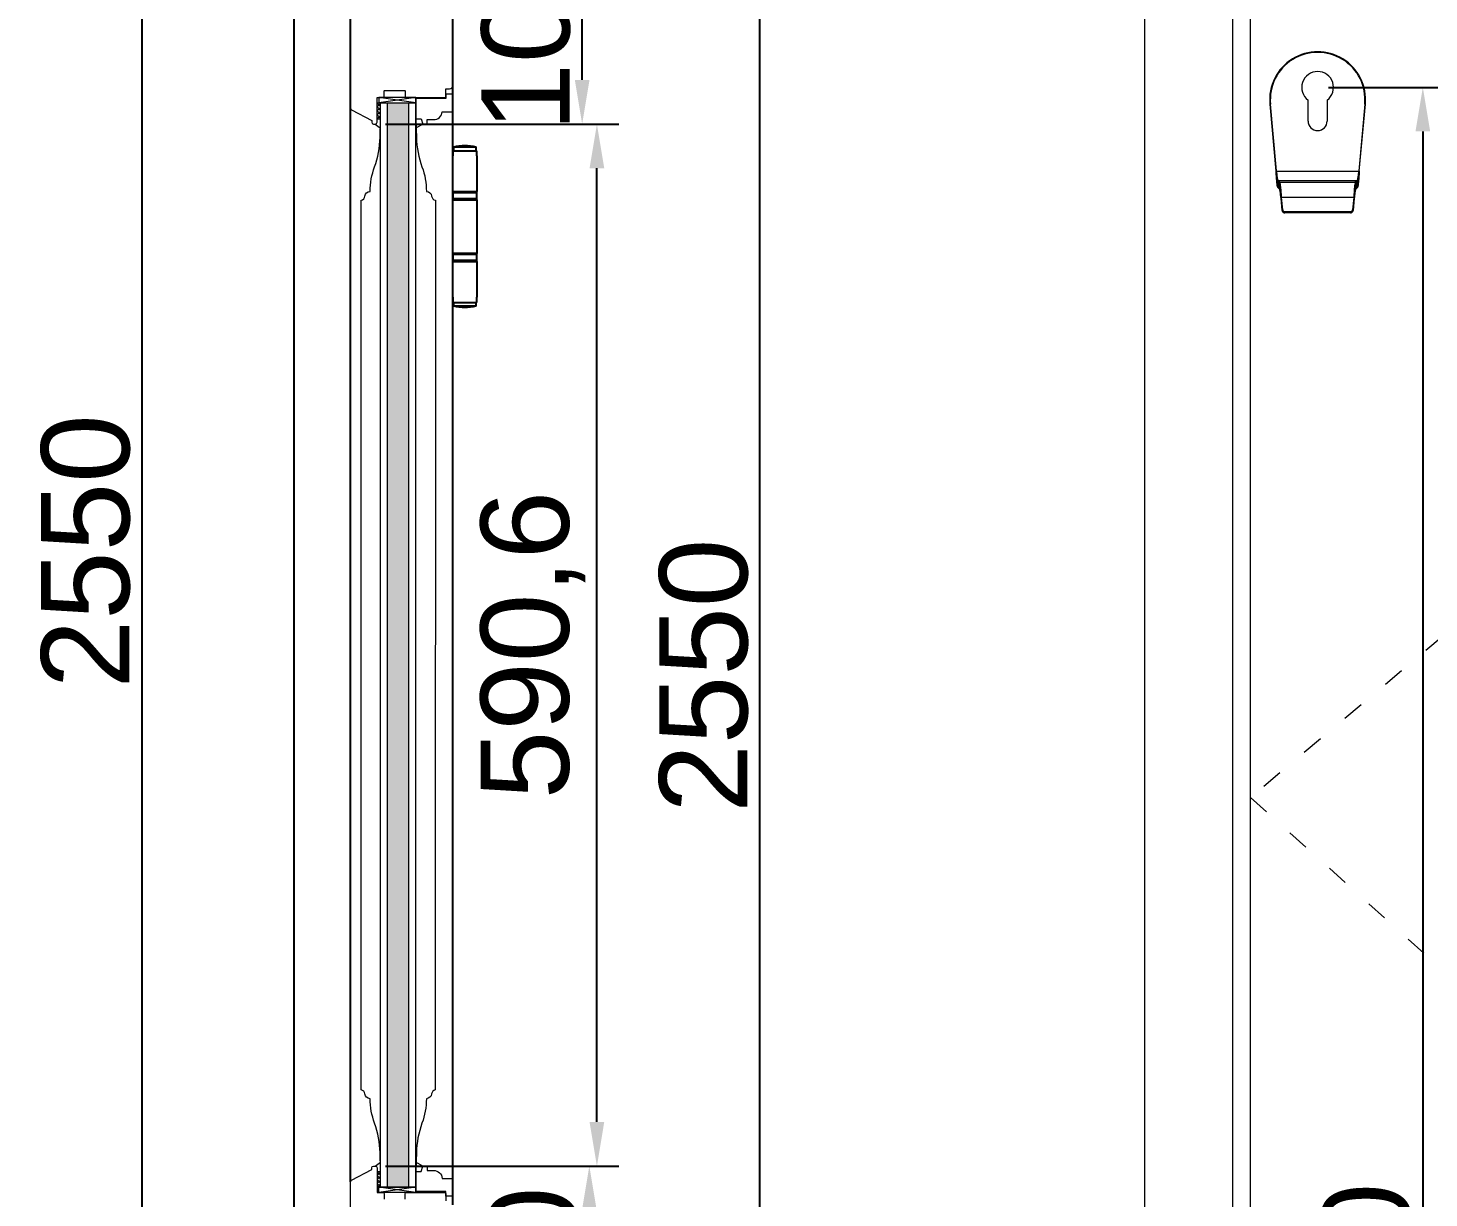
# Model space of a CAD drawing. Header units: millimetres. Extents: x 0 to 182016, y 11 to 3710.
# Drawn here: x 7763 to 8557, y 1646 to 2309 of the extents above; entities that cross this region are included whole.
import ezdxf

# ---------------------------------------------------------------- set-up
doc = ezdxf.new("R2010")
doc.units = ezdxf.units.MM
doc.linetypes.add('ACAD_ISO03W100', pattern=[30, 12, -18])
doc.layers.add('Stiklo paketas', color=7, linetype='Continuous')
doc.styles.get("Standard").update_dxf_attribs({"font": 'arial.ttf'})
doc.dimstyles.new('Padidinti matmenys', dxfattribs={"dimscale": 10, "dimtxt": 5, "dimasz": 2.5, "dimexe": 1.25, "dimexo": 0.625, "dimtad": 1, "dimdec": 1, "dimtxsty": 'Standard', "dimcen": 2.5, "dimadec": 0, "dimazin": 0, "dimtfac": 1, "dimtdec": 1, "dimtmove": 0, "dimatfit": 3, "dimfxl": 1, "dimarcsym": 0})

# ---------------------------------------------------------------- blocks, each defined once
blk = doc.blocks.new('sdfssf')
at = {"lineweight": 5}
for p, q in [((-41502.09, 82405.75), (-41502.44, 82405.72)), ((-41502.44, 82405.72), (-41498.97, 82367.79)), ((-41498.62, 82367.83), (-41502.09, 82405.75)), ((-41480.76, 82396.1), (-41480.76, 82408)), ((-41469.96, 82408), (-41469.96, 82396.1)), ((-41448.62, 82405.75), (-41452.09, 82367.83)), ((-41451.75, 82367.79), (-41448.27, 82405.72)), ((-41448.62, 82405.75), (-41448.27, 82405.72)), ((-41498.96, 82367.75), (-41498.61, 82367.79)), ((-41498.61, 82367.79), (-41452.1, 82367.79)), ((-41497.98, 82361.96), (-41497.06, 82361.09)), ((-41497.98, 82361.96), (-41497.98, 82361.96)), ((-41497.98, 82361.96), (-41497.98, 82360.56)), ((-41497.98, 82360.56), (-41497.98, 82358.67)), ((-41496.71, 82361.44), (-41497.63, 82362.31)), ((-41453.08, 82362.31), (-41497.63, 82362.31)), ((-41497.06, 82359.2), (-41497.06, 82361.09)), ((-41496.71, 82361.44), (-41454, 82361.44)), ((-41453.08, 82362.31), (-41454, 82361.44)), ((-41453.65, 82361.09), (-41452.74, 82361.96)), ((-41453.65, 82361.09), (-41453.65, 82359.2)), ((-41452.73, 82361.96), (-41452.73, 82361.96)), ((-41452.73, 82360.56), (-41452.73, 82361.96)), ((-41452.73, 82358.67), (-41452.73, 82360.56)), ((-41452.1, 82367.79), (-41451.75, 82367.75)), ((-41497.98, 82358.67), (-41497.98, 82358.67)), ((-41497.06, 82357.8), (-41497.98, 82358.67)), ((-41496.95, 82357.55), (-41497.87, 82358.42)), ((-41497.06, 82357.8), (-41497.06, 82359.2)), ((-41496.13, 82352.77), (-41496.13, 82352.6)), ((-41496.13, 82352.74), (-41495.48, 82345.73)), ((-41496.13, 82352.6), (-41496.13, 82352.48)), ((-41495.13, 82345.79), (-41495.78, 82352.8)), ((-41454.93, 82352.8), (-41495.78, 82352.8)), ((-41454.93, 82352.8), (-41455.58, 82345.79)), ((-41455.23, 82345.73), (-41454.59, 82352.74)), ((-41454.58, 82352.6), (-41454.58, 82352.77)), ((-41454.58, 82352.48), (-41454.58, 82352.6)), ((-41452.84, 82358.42), (-41453.76, 82357.55)), ((-41453.65, 82359.2), (-41453.65, 82357.8)), ((-41452.74, 82358.67), (-41453.65, 82357.8)), ((-41452.73, 82358.67), (-41452.73, 82358.67)), ((-41495.48, 82345.44), (-41496.13, 82352.45)), ((-41495.48, 82345.44), (-41496.13, 82352.45)), ((-41495.48, 82345.73), (-41495.48, 82345.44)), ((-41493.99, 82344.75), (-41493.99, 82344.37)), ((-41456.72, 82344.75), (-41493.99, 82344.75)), ((-41456.72, 82344.75), (-41456.72, 82344.37)), ((-41454.59, 82352.45), (-41455.23, 82345.44)), ((-41454.59, 82352.45), (-41455.23, 82345.44)), ((-41455.23, 82345.44), (-41455.23, 82345.73)), ((-41493.99, 82344.37), (-41456.72, 82344.37)), ((-41493.99, 82344.08), (-41493.99, 82344.37)), ((-41493.99, 82344.08), (-41493.99, 82344.08)), ((-41456.72, 82344.08), (-41493.99, 82344.08)), ((-41456.72, 82344.08), (-41493.99, 82344.08)), ((-41456.72, 82344.37), (-41456.72, 82344.08)), ((-41456.72, 82344.08), (-41456.72, 82344.08))]:
    blk.add_line(p, q, dxfattribs=at)
for centre, radius, start, end in [((-41475.36, 82408.2), 27.2, 354.76323, 185.23677), ((-41475.36, 82408.2), 26.85, 354.76323, 185.23677), ((-41475.36, 82415.2), 9, 306.8699, 233.1301), ((-41475.36, 82396.1), 5.4, 180, 0)]:
    blk.add_arc(centre, radius, start, end, dxfattribs=at)
for centre, major_axis, ratio, start_param, end_param in [((-41497.63, 82361.96), (-0.241, -0.254), 0.992037, 3.905832, 5.476628), ((-41497.98, 82367.79), (0.05, -5.85), 0.0913, 6.189723, 6.195183), ((-41497.63, 82367.79), (-0.05, 5.5), 0.097109, 3.047381, 3.053493), ((-41496.71, 82361.09), (-0.269, -0.224), 0.993571, 4.020206, 5.591204), ((-41454, 82361.09), (-0.269, 0.224), 0.993571, 3.833574, 5.404572), ((-41453.08, 82361.96), (-0.241, 0.254), 0.992037, 3.94815, 5.518946), ((-41453.08, 82367.79), (-0.05, -5.5), 0.097109, 0.088099, 0.094211), ((-41452.74, 82367.79), (0.05, 5.85), 0.0913, 3.229595, 3.235055), ((-41497.98, 82367.79), (-0.07, 9.15), 0.0913, 3.050099, 3.053591), ((-41497.63, 82358.67), (-0.241, -0.254), 0.992037, 5.476628, 6.283185), ((-41493.85, 82359.07), (-4.14, -0.43), 0.254526, 0.206203, 0.214034), ((-41496.71, 82357.8), (-0.213, -0.278), 0.989812, 5.371924, 6.207612), ((-41495.78, 82352.77), (-0.349, -0.032), 0.086792, 4.704404, 6.2752), ((-41496.13, 82351.94), (-0.84, 9.15), 0.007922, 4.798932, 4.802423), ((-41495.78, 82351.97), (-0.84, 9.5), 0.007635, 4.798984, 4.802117), ((-41454.93, 82351.97), (0.84, 9.5), 0.007635, 1.481068, 1.484201), ((-41454.93, 82352.77), (0.349, -0.032), 0.086792, 0.007985, 1.578781), ((-41454.59, 82351.94), (0.84, 9.15), 0.007922, 1.480762, 1.484253), ((-41454.01, 82357.8), (0.213, -0.278), 0.989812, 0.075135, 0.911262), ((-41453.08, 82358.67), (0.241, -0.254), 0.992037, 0, 0.806557), ((-41456.85, 82359.07), (4.12, -0.43), 0.254724, 6.069391, 6.077249), ((-41452.74, 82367.79), (-0.07, -9.15), 0.0913, 0.088002, 0.091493), ((-41496.13, 82351.94), (-0.53, 5.85), 0.007922, 4.798932, 4.804393), ((-41496.13, 82351.94), (-0.54, 5.87), 0.007951, 4.799334, 4.804775), ((-41495.78, 82352.48), (-0.349, -0.032), 0.086792, 6.2752, 6.283185), ((-41495.13, 82345.76), (-0.349, -0.032), 0.086792, 4.704404, 6.2752), ((-41493.99, 82345.86), (-1.5, 0), 0.996195, 0.091399, 1.570796), ((-41493.99, 82345.58), (-1.5, 0), 0.996195, 0.091399, 1.570796), ((-41493.99, 82345.89), (-1.15, 0), 0.996195, 0.091399, 1.570796), ((-41456.72, 82345.89), (1.15, 0), 0.996195, 4.712389, 6.191786), ((-41456.72, 82345.86), (1.5, 0), 0.996195, 4.712389, 6.191786), ((-41456.72, 82345.58), (1.5, 0), 0.996195, 4.712389, 6.191786), ((-41455.58, 82345.76), (0.349, -0.032), 0.086792, 0.007985, 1.578781), ((-41454.59, 82351.94), (0.53, 5.85), 0.007922, 1.478793, 1.484253), ((-41454.59, 82351.94), (-0.54, -5.87), 0.007951, 4.620003, 4.625444), ((-41454.93, 82352.48), (0.349, -0.032), 0.086792, 0, 0.007985)]:
    blk.add_ellipse(centre, major_axis=major_axis, ratio=ratio, start_param=start_param, end_param=end_param, dxfattribs=at)
for points, knots in [([(-41498.62, 82367.83), (-41498.62, 82367.83), (-41498.62, 82367.83), (-41498.67, 82367.82), (-41498.71, 82367.82), (-41498.8, 82367.81), (-41498.83, 82367.8), (-41498.9, 82367.8), (-41498.92, 82367.79), (-41498.96, 82367.79), (-41498.97, 82367.79), (-41498.97, 82367.79)], [-0.00025519, -0.00025519, -0.00025519, -0.00025519, 0, 0, 0.01388084, 0.01388084, 0.0275538, 0.0275538, 0.04122604, 0.04122604, 0.05489802, 0.05489802, 0.05489802, 0.05489802]), ([(-41498.97, 82367.79), (-41498.96, 82367.78), (-41498.96, 82367.78), (-41498.96, 82367.76), (-41498.96, 82367.76), (-41498.96, 82367.75)], [0, 0, 0, 0, 0.001990473, 0.001990473, 0.003980946, 0.003980946, 0.003980946, 0.003980946]), ([(-41498.96, 82367.76), (-41498.96, 82367.77), (-41498.96, 82367.77), (-41498.96, 82367.78), (-41498.96, 82367.79), (-41498.97, 82367.79)], [0, 0, 0, 0, 0.001272598, 0.001272598, 0.002545196, 0.002545196, 0.002545196, 0.002545196]), ([(-41497.98, 82358.67), (-41498.08, 82358.79), (-41498.17, 82359.21), (-41498.34, 82360.35), (-41498.41, 82360.94), (-41498.47, 82361.61), (-41498.54, 82362.29), (-41498.61, 82363.06), (-41498.77, 82365.1), (-41498.87, 82366.43), (-41498.96, 82367.76)], [0, 0, 0, 0, 0.405414, 0.405414, 0.681313, 0.681313, 0.681313, 0.957212, 0.957212, 1.358469, 1.358469, 1.358469, 1.358469]), ([(-41497.9, 82358.46), (-41497.98, 82358.56), (-41498.01, 82358.64), (-41498.09, 82358.87), (-41498.12, 82359.01), (-41498.19, 82359.36), (-41498.23, 82359.56), (-41498.29, 82360.01), (-41498.33, 82360.27), (-41498.39, 82360.83), (-41498.43, 82361.13), (-41498.49, 82361.79), (-41498.52, 82362.15), (-41498.59, 82362.89), (-41498.62, 82363.28), (-41498.69, 82364.09), (-41498.72, 82364.51), (-41498.79, 82365.37), (-41498.82, 82365.81), (-41498.89, 82366.75), (-41498.93, 82367.26), (-41498.96, 82367.76)], [0.000078, 0.000078, 0.000078, 0.000078, 0.119534, 0.119534, 0.255373, 0.255373, 0.391212, 0.391212, 0.527051, 0.527051, 0.66289, 0.66289, 0.798729, 0.798729, 0.934568, 0.934568, 1.070407, 1.070407, 1.206247, 1.206247, 1.358469, 1.358469, 1.358469, 1.358469]), ([(-41498.96, 82367.75), (-41498.86, 82366.9), (-41498.77, 82366.06), (-41498.6, 82364.76), (-41498.54, 82364.26), (-41498.47, 82363.83), (-41498.4, 82363.4), (-41498.34, 82363.02), (-41498.17, 82362.3), (-41498.08, 82362.04), (-41497.98, 82361.96)], [0.0039811, 0.0039811, 0.0039811, 0.0039811, 0.2599768, 0.2599768, 0.4377474, 0.4377474, 0.4377474, 0.615518, 0.615518, 0.873461, 0.873461, 0.873461, 0.873461]), ([(-41498.61, 82367.79), (-41498.61, 82367.8), (-41498.61, 82367.8), (-41498.62, 82367.82), (-41498.62, 82367.82), (-41498.62, 82367.83)], [-0.003980946, -0.003980946, -0.003980946, -0.003980946, -0.001990473, -0.001990473, -0.000382536, -0.000382536, -0.000382536, -0.000382536]), ([(-41497.63, 82362.31), (-41497.63, 82362.31), (-41497.63, 82362.31), (-41497.63, 82362.31), (-41497.73, 82362.39), (-41497.82, 82362.64), (-41497.99, 82363.33), (-41498.06, 82363.68), (-41498.12, 82364.09), (-41498.19, 82364.5), (-41498.26, 82364.97), (-41498.42, 82366.2), (-41498.52, 82366.99), (-41498.61, 82367.79)], [-0.8738434, -0.8738434, -0.8738434, -0.8738434, -0.873461, -0.873461, -0.873461, -0.615518, -0.615518, -0.4377474, -0.4377474, -0.4377474, -0.2599768, -0.2599768, -0.0039811, -0.0039811, -0.0039811, -0.0039811]), ([(-41497.63, 82362.31), (-41497.63, 82362.31), (-41497.63, 82362.31), (-41497.68, 82362.31), (-41497.72, 82362.3), (-41497.81, 82362.27), (-41497.85, 82362.24), (-41497.91, 82362.18), (-41497.93, 82362.14), (-41497.97, 82362.05), (-41497.98, 82362.01), (-41497.98, 82361.96)], [-0.00025509, -0.00025509, -0.00025509, -0.00025509, 0, 0, 0.01385606, 0.01385606, 0.02752925, 0.02752925, 0.04120161, 0.04120161, 0.05487362, 0.05487362, 0.05487362, 0.05487362]), ([(-41497.06, 82361.09), (-41497.06, 82361.13), (-41497.05, 82361.18), (-41497.01, 82361.26), (-41496.99, 82361.3), (-41496.92, 82361.36), (-41496.89, 82361.39), (-41496.8, 82361.43), (-41496.76, 82361.44), (-41496.71, 82361.44), (-41496.71, 82361.44), (-41496.71, 82361.44)], [0, 0, 0, 0, 0.01367204, 0.01367204, 0.02734435, 0.02734435, 0.04101723, 0.04101723, 0.05489746, 0.05489746, 0.05515265, 0.05515265, 0.05515265, 0.05515265]), ([(-41497.06, 82361.09), (-41497.06, 82361.09), (-41497.06, 82361.09), (-41497.06, 82361.09), (-41497.06, 82361.08), (-41497.06, 82361.08)], [0, 0, 0, 0, 0.001272608, 0.001272608, 0.002545215, 0.002545215, 0.002545215, 0.002545215]), ([(-41497.06, 82361.08), (-41496.97, 82360.98), (-41496.88, 82360.63), (-41496.73, 82359.65), (-41496.66, 82359.1), (-41496.59, 82358.45), (-41496.53, 82357.8), (-41496.46, 82357.06), (-41496.31, 82355.17), (-41496.22, 82353.98), (-41496.13, 82352.77)], [0.002545, 0.002545, 0.002545, 0.002545, 0.363433, 0.363433, 0.639332, 0.639332, 0.639332, 0.915231, 0.915231, 1.280955, 1.280955, 1.280955, 1.280955]), ([(-41495.78, 82352.83), (-41495.87, 82354.09), (-41495.96, 82355.32), (-41496.11, 82357.27), (-41496.18, 82358.05), (-41496.24, 82358.72), (-41496.31, 82359.39), (-41496.38, 82359.95), (-41496.53, 82360.97), (-41496.62, 82361.33), (-41496.71, 82361.44)], [-1.280626, -1.280626, -1.280626, -1.280626, -0.915231, -0.915231, -0.639332, -0.639332, -0.639332, -0.363433, -0.363433, -0.002545, -0.002545, -0.002545, -0.002545]), ([(-41496.71, 82361.44), (-41496.71, 82361.44), (-41496.71, 82361.44), (-41496.71, 82361.44), (-41496.71, 82361.44), (-41496.71, 82361.44), (-41496.71, 82361.44), (-41496.71, 82361.44), (-41496.71, 82361.44)], [-0.002545215, -0.002545215, -0.002545215, -0.002545215, -0.001272608, -0.001272608, 0, 0, 0, 0.000329148, 0.000329148, 0.000329148, 0.000329148]), ([(-41454, 82361.44), (-41454.09, 82361.33), (-41454.18, 82360.97), (-41454.33, 82359.95), (-41454.4, 82359.38), (-41454.47, 82358.71), (-41454.53, 82358.04), (-41454.6, 82357.27), (-41454.75, 82355.32), (-41454.84, 82354.08), (-41454.93, 82352.83)], [-1.278409, -1.278409, -1.278409, -1.278409, -0.917145, -0.917145, -0.641246, -0.641246, -0.641246, -0.365347, -0.365347, -0.000329, -0.000329, -0.000329, -0.000329]), ([(-41454.58, 82352.77), (-41454.49, 82353.98), (-41454.41, 82355.17), (-41454.25, 82357.05), (-41454.18, 82357.8), (-41454.12, 82358.45), (-41454.05, 82359.1), (-41453.98, 82359.64), (-41453.83, 82360.63), (-41453.74, 82360.98), (-41453.66, 82361.08)], [0, 0, 0, 0, 0.365347, 0.365347, 0.641246, 0.641246, 0.641246, 0.917145, 0.917145, 1.278409, 1.278409, 1.278409, 1.278409]), ([(-41454, 82361.44), (-41454, 82361.44), (-41454, 82361.44), (-41453.95, 82361.44), (-41453.91, 82361.43), (-41453.82, 82361.39), (-41453.79, 82361.36), (-41453.72, 82361.3), (-41453.7, 82361.26), (-41453.66, 82361.18), (-41453.65, 82361.13), (-41453.65, 82361.09)], [-0.00025519, -0.00025519, -0.00025519, -0.00025519, 0, 0, 0.01388026, 0.01388026, 0.02755317, 0.02755317, 0.0412255, 0.0412255, 0.05489757, 0.05489757, 0.05489757, 0.05489757]), ([(-41454, 82361.44), (-41454, 82361.44), (-41454, 82361.44), (-41454, 82361.44), (-41454, 82361.44), (-41454, 82361.44), (-41454, 82361.44), (-41454, 82361.44), (-41454, 82361.44)], [-0.002874305, -0.002874305, -0.002874305, -0.002874305, -0.002545215, -0.002545215, -0.002545215, -0.001272608, -0.001272608, 0, 0, 0, 0]), ([(-41453.66, 82361.08), (-41453.66, 82361.08), (-41453.65, 82361.09), (-41453.65, 82361.09), (-41453.65, 82361.09), (-41453.65, 82361.09)], [0, 0, 0, 0, 0.001272608, 0.001272608, 0.002545215, 0.002545215, 0.002545215, 0.002545215]), ([(-41452.1, 82367.79), (-41452.19, 82366.99), (-41452.29, 82366.19), (-41452.45, 82364.97), (-41452.52, 82364.5), (-41452.59, 82364.09), (-41452.66, 82363.68), (-41452.72, 82363.33), (-41452.89, 82362.64), (-41452.98, 82362.39), (-41453.08, 82362.31), (-41453.08, 82362.31), (-41453.08, 82362.31), (-41453.08, 82362.31)], [-0.8694799, -0.8694799, -0.8694799, -0.8694799, -0.6131362, -0.6131362, -0.4353655, -0.4353655, -0.4353655, -0.2575949, -0.2575949, 0, 0, 0, 0.0003825, 0.0003825, 0.0003825, 0.0003825]), ([(-41452.73, 82361.96), (-41452.73, 82362.01), (-41452.74, 82362.05), (-41452.78, 82362.14), (-41452.8, 82362.18), (-41452.87, 82362.24), (-41452.9, 82362.27), (-41452.99, 82362.3), (-41453.03, 82362.31), (-41453.08, 82362.31), (-41453.08, 82362.31), (-41453.08, 82362.31)], [0, 0, 0, 0, 0.01367198, 0.01367198, 0.0273443, 0.0273443, 0.04101746, 0.04101746, 0.05487348, 0.05487348, 0.05512858, 0.05512858, 0.05512858, 0.05512858]), ([(-41451.75, 82367.76), (-41451.78, 82367.31), (-41451.81, 82366.86), (-41451.88, 82365.97), (-41451.91, 82365.53), (-41451.98, 82364.66), (-41452.01, 82364.24), (-41452.08, 82363.42), (-41452.11, 82363.03), (-41452.17, 82362.28), (-41452.21, 82361.92), (-41452.27, 82361.25), (-41452.31, 82360.94), (-41452.37, 82360.36), (-41452.41, 82360.1), (-41452.47, 82359.63), (-41452.51, 82359.43), (-41452.58, 82359.07), (-41452.61, 82358.92), (-41452.69, 82358.67), (-41452.72, 82358.57), (-41452.81, 82358.46)], [0.002545, 0.002545, 0.002545, 0.002545, 0.138384, 0.138384, 0.274223, 0.274223, 0.410062, 0.410062, 0.545901, 0.545901, 0.681741, 0.681741, 0.81758, 0.81758, 0.953419, 0.953419, 1.089258, 1.089258, 1.225097, 1.225097, 1.360936, 1.360936, 1.360936, 1.360936]), ([(-41451.75, 82367.76), (-41451.84, 82366.43), (-41451.94, 82365.1), (-41452.1, 82363.07), (-41452.17, 82362.3), (-41452.24, 82361.62), (-41452.3, 82360.94), (-41452.37, 82360.36), (-41452.54, 82359.21), (-41452.63, 82358.79), (-41452.73, 82358.67)], [0.002545, 0.002545, 0.002545, 0.002545, 0.403254, 0.403254, 0.679153, 0.679153, 0.679153, 0.955052, 0.955052, 1.361014, 1.361014, 1.361014, 1.361014]), ([(-41452.73, 82361.96), (-41452.64, 82362.04), (-41452.54, 82362.3), (-41452.37, 82363.02), (-41452.31, 82363.39), (-41452.24, 82363.83), (-41452.17, 82364.26), (-41452.11, 82364.75), (-41451.94, 82366.05), (-41451.85, 82366.9), (-41451.75, 82367.75)], [0, 0, 0, 0, 0.2575949, 0.2575949, 0.4353655, 0.4353655, 0.4353655, 0.6131362, 0.6131362, 0.8694799, 0.8694799, 0.8694799, 0.8694799]), ([(-41452.09, 82367.83), (-41452.09, 82367.82), (-41452.09, 82367.82), (-41452.1, 82367.8), (-41452.1, 82367.8), (-41452.1, 82367.79)], [-0.003598502, -0.003598502, -0.003598502, -0.003598502, -0.001990473, -0.001990473, 0, 0, 0, 0]), ([(-41452.09, 82367.83), (-41452.09, 82367.83), (-41452.09, 82367.83), (-41452.05, 82367.82), (-41452, 82367.82), (-41451.92, 82367.81), (-41451.88, 82367.8), (-41451.81, 82367.8), (-41451.79, 82367.79), (-41451.75, 82367.79), (-41451.75, 82367.79), (-41451.75, 82367.79)], [-0.05515307, -0.05515307, -0.05515307, -0.05515307, -0.05489788, -0.05489788, -0.04101708, -0.04101708, -0.02734415, -0.02734415, -0.01367194, -0.01367194, 0, 0, 0, 0]), ([(-41451.75, 82367.75), (-41451.75, 82367.76), (-41451.75, 82367.76), (-41451.75, 82367.78), (-41451.75, 82367.78), (-41451.75, 82367.79)], [0, 0, 0, 0, 0.001990473, 0.001990473, 0.003980946, 0.003980946, 0.003980946, 0.003980946]), ([(-41451.75, 82367.79), (-41451.75, 82367.79), (-41451.75, 82367.78), (-41451.75, 82367.77), (-41451.75, 82367.77), (-41451.75, 82367.76)], [0, 0, 0, 0, 0.001272598, 0.001272598, 0.002545196, 0.002545196, 0.002545196, 0.002545196]), ([(-41497.88, 82358.43), (-41497.88, 82358.43), (-41497.88, 82358.43), (-41497.91, 82358.46), (-41497.93, 82358.5), (-41497.97, 82358.58), (-41497.98, 82358.63), (-41497.98, 82358.67)], [0.0272494, 0.0272494, 0.0272494, 0.0272494, 0.02756106, 0.02756106, 0.0412335, 0.0412335, 0.05490559, 0.05490559, 0.05490559, 0.05490559]), ([(-41497.05, 82357.8), (-41497.05, 82357.8), (-41497.05, 82357.8), (-41497.06, 82357.8), (-41497.06, 82357.8), (-41497.06, 82357.8)], [0, 0, 0, 0, 0.001990488, 0.001990488, 0.003980977, 0.003980977, 0.003980977, 0.003980977]), ([(-41496.94, 82357.54), (-41496.94, 82357.54), (-41496.95, 82357.55), (-41496.99, 82357.59), (-41497.01, 82357.63), (-41497.05, 82357.71), (-41497.06, 82357.75), (-41497.06, 82357.8)], [-0.03003775, -0.03003775, -0.03003775, -0.03003775, -0.02734415, -0.02734415, -0.01367194, -0.01367194, 0, 0, 0, 0]), ([(-41496.13, 82352.48), (-41496.22, 82353.25), (-41496.3, 82354), (-41496.46, 82355.2), (-41496.52, 82355.68), (-41496.59, 82356.1), (-41496.66, 82356.52), (-41496.73, 82356.87), (-41496.88, 82357.5), (-41496.97, 82357.72), (-41497.05, 82357.8)], [0, 0, 0, 0, 0.2321376, 0.2321376, 0.4099082, 0.4099082, 0.4099082, 0.5876788, 0.5876788, 0.8180998, 0.8180998, 0.8180998, 0.8180998]), ([(-41496.13, 82352.48), (-41496.16, 82352.75), (-41496.19, 82353.02), (-41496.25, 82353.54), (-41496.28, 82353.8), (-41496.34, 82354.31), (-41496.37, 82354.55), (-41496.44, 82355.02), (-41496.47, 82355.25), (-41496.53, 82355.68), (-41496.56, 82355.88), (-41496.62, 82356.25), (-41496.65, 82356.43), (-41496.71, 82356.75), (-41496.74, 82356.89), (-41496.8, 82357.14), (-41496.83, 82357.24), (-41496.88, 82357.41), (-41496.9, 82357.47), (-41496.93, 82357.53), (-41496.94, 82357.54), (-41496.94, 82357.54), (-41496.94, 82357.54), (-41496.94, 82357.54)], [0.0000068, 0.0000068, 0.0000068, 0.0000068, 0.0818102, 0.0818102, 0.1636201, 0.1636201, 0.2454301, 0.2454301, 0.32724, 0.32724, 0.40905, 0.40905, 0.49086, 0.49086, 0.5726699, 0.5726699, 0.6544799, 0.6544799, 0.7320279, 0.7320279, 0.7750639, 0.7750639, 0.7804338, 0.7804338, 0.7804338, 0.7804338]), ([(-41495.78, 82352.83), (-41495.78, 82352.83), (-41495.78, 82352.83), (-41495.83, 82352.83), (-41495.87, 82352.82), (-41495.96, 82352.81), (-41496, 82352.81), (-41496.06, 82352.79), (-41496.08, 82352.79), (-41496.12, 82352.78), (-41496.13, 82352.77), (-41496.13, 82352.77)], [-0.05516072, -0.05516072, -0.05516072, -0.05516072, -0.05490549, -0.05490549, -0.04101748, -0.04101748, -0.02734447, -0.02734447, -0.01367207, -0.01367207, 0, 0, 0, 0]), ([(-41454.93, 82352.83), (-41454.93, 82352.83), (-41454.93, 82352.83), (-41454.88, 82352.83), (-41454.84, 82352.82), (-41454.75, 82352.81), (-41454.72, 82352.81), (-41454.65, 82352.79), (-41454.63, 82352.79), (-41454.59, 82352.78), (-41454.58, 82352.77), (-41454.58, 82352.77)], [-0.00025524, -0.00025524, -0.00025524, -0.00025524, 0, 0, 0.01388804, 0.01388804, 0.02756106, 0.02756106, 0.0412335, 0.0412335, 0.05490559, 0.05490559, 0.05490559, 0.05490559]), ([(-41453.66, 82357.8), (-41453.74, 82357.72), (-41453.83, 82357.5), (-41453.99, 82356.87), (-41454.05, 82356.52), (-41454.12, 82356.1), (-41454.19, 82355.68), (-41454.25, 82355.2), (-41454.41, 82354), (-41454.5, 82353.25), (-41454.58, 82352.48)], [0.0039811, 0.0039811, 0.0039811, 0.0039811, 0.2342477, 0.2342477, 0.4120183, 0.4120183, 0.4120183, 0.5897889, 0.5897889, 0.8220809, 0.8220809, 0.8220809, 0.8220809]), ([(-41453.77, 82357.54), (-41453.77, 82357.54), (-41453.77, 82357.54), (-41453.78, 82357.52), (-41453.81, 82357.47), (-41453.86, 82357.31), (-41453.89, 82357.23), (-41453.94, 82357.01), (-41453.97, 82356.88), (-41454.03, 82356.58), (-41454.06, 82356.42), (-41454.12, 82356.06), (-41454.15, 82355.87), (-41454.22, 82355.45), (-41454.25, 82355.24), (-41454.31, 82354.78), (-41454.34, 82354.54), (-41454.4, 82354.04), (-41454.43, 82353.79), (-41454.5, 82353.19), (-41454.54, 82352.84), (-41454.58, 82352.48)], [0.0416471, 0.0416471, 0.0416471, 0.0416471, 0.0583745, 0.0583745, 0.1494311, 0.1494311, 0.2235942, 0.2235942, 0.3054042, 0.3054042, 0.3872141, 0.3872141, 0.4690241, 0.4690241, 0.550834, 0.550834, 0.632644, 0.632644, 0.714454, 0.714454, 0.8220741, 0.8220741, 0.8220741, 0.8220741]), ([(-41453.77, 82357.54), (-41453.77, 82357.54), (-41453.76, 82357.55), (-41453.72, 82357.59), (-41453.7, 82357.63), (-41453.66, 82357.71), (-41453.65, 82357.75), (-41453.65, 82357.8)], [0.02484763, 0.02484763, 0.02484763, 0.02484763, 0.0275538, 0.0275538, 0.04122604, 0.04122604, 0.05489802, 0.05489802, 0.05489802, 0.05489802]), ([(-41453.65, 82357.8), (-41453.65, 82357.8), (-41453.66, 82357.8), (-41453.66, 82357.8), (-41453.66, 82357.8), (-41453.66, 82357.8)], [0, 0, 0, 0, 0.001990488, 0.001990488, 0.003980977, 0.003980977, 0.003980977, 0.003980977]), ([(-41452.84, 82358.43), (-41452.83, 82358.43), (-41452.83, 82358.43), (-41452.8, 82358.46), (-41452.78, 82358.5), (-41452.74, 82358.58), (-41452.73, 82358.63), (-41452.73, 82358.67)], [-0.02765614, -0.02765614, -0.02765614, -0.02765614, -0.02734447, -0.02734447, -0.01367207, -0.01367207, 0, 0, 0, 0]), ([(-41495.48, 82345.44), (-41495.47, 82345.29), (-41495.43, 82345.15), (-41495.32, 82344.87), (-41495.24, 82344.75), (-41495.06, 82344.52), (-41494.95, 82344.42), (-41494.7, 82344.25), (-41494.57, 82344.19), (-41494.28, 82344.1), (-41494.13, 82344.08), (-41493.99, 82344.08)], [0.091399, 0.091399, 0.091399, 0.091399, 0.387278, 0.387278, 0.683158, 0.683158, 0.979037, 0.979037, 1.274917, 1.274917, 1.570796, 1.570796, 1.570796, 1.570796]), ([(-41456.72, 82344.08), (-41456.58, 82344.08), (-41456.43, 82344.1), (-41456.15, 82344.19), (-41456.01, 82344.25), (-41455.77, 82344.42), (-41455.65, 82344.52), (-41455.47, 82344.75), (-41455.39, 82344.87), (-41455.28, 82345.15), (-41455.24, 82345.29), (-41455.23, 82345.44)], [1.570796, 1.570796, 1.570796, 1.570796, 1.866676, 1.866676, 2.162555, 2.162555, 2.458435, 2.458435, 2.754314, 2.754314, 3.050194, 3.050194, 3.050194, 3.050194])]:
    blk.add_open_spline(points, degree=3, knots=knots, dxfattribs=at)
for points in [[(-41496.13, 82352.48), (-41496.13, 82352.48), (-41496.13, 82352.48), (-41496.13, 82352.48)], [(-41454.58, 82352.48), (-41454.58, 82352.48), (-41454.58, 82352.48), (-41454.58, 82352.48)]]:
    blk.add_open_spline(points, degree=3, dxfattribs=at)
blk = doc.blocks.new('*D1326')
at = {"color": 0, "lineweight": -2, "transparency": 16777216}
for p, q in [((8500.55, 2275.56), (8566.43, 2275.56)), ((8553.93, 2250.56), (8553.93, 850.56)), ((8640.02, 825.56), (8541.43, 825.56))]:
    blk.add_line(p, q, dxfattribs=at)
at = {"color": 0, "transparency": 16777216}
for points in [[(8549.76, 2250.56), (8558.1, 2250.56), (8553.93, 2275.56)], [(8549.76, 850.56), (8558.1, 850.56), (8553.93, 825.56)]]:
    blk.add_solid(points, dxfattribs=at)
at = {"layer": 'Defpoints', "color": 0, "transparency": 16777216}
for p in [(8494.3, 2275.56), (8553.93, 825.56), (8646.27, 825.56)]:
    blk.add_point(p, dxfattribs=at)
at = {"color": 0, "lineweight": 5, "transparency": 16777216, "insert": (8522.15, 1576.86), "char_height": 50, "attachment_point": 5, "rotation": 90}
blk.add_mtext('1450', dxfattribs=at)
blk = doc.blocks.new('bhj')
for p, q in [((109162.28, 203551.67), (109162.28, 203549.18)), ((109176.74, 203551.67), (109162.28, 203551.67)), ((109176.74, 203549.18), (109176.74, 203551.67)), ((109161.68, 203545.69), (109161.68, 203522.26)), ((109161.77, 203545.69), (109161.68, 203545.69)), ((109161.77, 203549.18), (109161.77, 203545.69)), ((109161.77, 203549.18), (109177.24, 203549.18)), ((109177.24, 203545.69), (109177.24, 203549.18)), ((109177.34, 203545.69), (109177.24, 203545.69)), ((109177.34, 203522.26), (109177.34, 203545.69)), ((109161.63, 203516.97), (109161.63, 203481.67)), ((109177.39, 203516.97), (109161.63, 203516.97)), ((109161.68, 203522.26), (109177.34, 203522.26)), ((109161.78, 203521.76), (109161.78, 203517.47)), ((109167.66, 203521.76), (109161.78, 203521.76)), ((109161.78, 203517.47), (109167.66, 203517.47)), ((109177.24, 203521.76), (109167.66, 203521.76)), ((109167.66, 203517.47), (109177.24, 203517.47)), ((109177.24, 203517.47), (109177.24, 203521.76)), ((109177.39, 203481.67), (109177.39, 203516.97)), ((109161.63, 203481.67), (109177.39, 203481.67)), ((109161.78, 203481.17), (109161.78, 203476.89)), ((109177.24, 203481.17), (109161.78, 203481.17)), ((109161.78, 203476.89), (109177.24, 203476.89)), ((109177.24, 203476.89), (109177.24, 203481.17)), ((109161.68, 203476.39), (109161.68, 203452.95)), ((109161.68, 203476.39), (109177.34, 203476.39)), ((109177.34, 203452.95), (109177.34, 203476.39)), ((109161.68, 203452.95), (109161.77, 203452.95)), ((109161.77, 203452.95), (109161.77, 203449.46)), ((109161.77, 203449.46), (109177.24, 203449.46)), ((109162.28, 203449.46), (109162.28, 203446.97)), ((109176.74, 203446.97), (109176.74, 203449.46)), ((109177.24, 203452.95), (109177.34, 203452.95)), ((109177.24, 203449.46), (109177.24, 203452.95)), ((109162.28, 203446.97), (109169.51, 203446.97)), ((109169.51, 203446.97), (109176.74, 203446.97))]:
    blk.add_line(p, q)
for centre, radius, start, end in [((109169.51, 203525.96), 26.7, 90, 105.70663), ((109169.51, 203525.96), 26.7, 74.29337, 90), ((109162.28, 203521.76), 0.499, 90, 180), ((109162.28, 203517.47), 0.499, 180, 270), ((109176.74, 203521.76), 0.499, 0, 90), ((109176.74, 203517.47), 0.499, 270, 0), ((109162.28, 203481.17), 0.499, 90, 180), ((109162.28, 203476.89), 0.499, 180, 270), ((109176.74, 203481.17), 0.499, 0, 90), ((109176.74, 203476.89), 0.499, 270, 0), ((109169.51, 203472.68), 26.7, 254.29337, 270), ((109169.51, 203472.68), 26.7, 270, 285.70663)]:
    blk.add_arc(centre, radius, start, end)
blk = doc.blocks.new('*D1369')
at = {"color": 0, "lineweight": -2, "transparency": 16777216}
for p, q in [((7965.82, 1664.13), (8093.88, 1664.13)), ((8081.38, 1639.13), (8081.38, 1549.13)), ((7998.02, 1524.13), (8093.88, 1524.13))]:
    blk.add_line(p, q, dxfattribs=at)
at = {"color": 0, "transparency": 16777216}
for points in [[(8077.21, 1639.13), (8085.55, 1639.13), (8081.38, 1664.13)], [(8077.21, 1549.13), (8085.55, 1549.13), (8081.38, 1524.13)]]:
    blk.add_solid(points, dxfattribs=at)
at = {"layer": 'Defpoints', "color": 0, "transparency": 16777216}
for p in [(7959.57, 1664.13), (7991.77, 1524.13), (8081.38, 1524.13)]:
    blk.add_point(p, dxfattribs=at)
at = {"color": 0, "lineweight": 5, "transparency": 16777216, "insert": (8049.6, 1594.13), "char_height": 50, "attachment_point": 5, "rotation": 90}
blk.add_mtext('140', dxfattribs=at)
blk = doc.blocks.new('*D1411')
at = {"color": 0, "lineweight": -2, "transparency": 16777216}
for p, q in [((7869.77, 3356.58), (8190.62, 3356.58)), ((8178.12, 831.56), (8178.12, 3331.58)), ((8000.92, 806.56), (8190.62, 806.56))]:
    blk.add_line(p, q, dxfattribs=at)
at = {"color": 0, "transparency": 16777216}
for points in [[(8173.95, 3331.58), (8182.29, 3331.58), (8178.12, 3356.58)], [(8173.95, 831.56), (8182.29, 831.56), (8178.12, 806.56)]]:
    blk.add_solid(points, dxfattribs=at)
at = {"layer": 'Defpoints', "color": 0, "transparency": 16777216}
for p in [(7863.52, 3356.58), (8178.12, 3356.58), (7994.67, 806.56)]:
    blk.add_point(p, dxfattribs=at)
at = {"color": 0, "lineweight": 5, "transparency": 16777216, "insert": (8146.34, 1942.07), "char_height": 50, "attachment_point": 5, "rotation": 90}
blk.add_mtext('2550', dxfattribs=at)
blk = doc.blocks.new('*D1412')
at = {"color": 0, "lineweight": -2, "transparency": 16777216}
for p, q in [((7910.76, 3356.58), (7815.22, 3356.58)), ((7827.72, 3331.58), (7827.72, 831.56)), ((7894.77, 806.56), (7815.22, 806.56))]:
    blk.add_line(p, q, dxfattribs=at)
at = {"color": 0, "transparency": 16777216}
for points in [[(7823.55, 3331.58), (7831.89, 3331.58), (7827.72, 3356.58)], [(7823.55, 831.56), (7831.89, 831.56), (7827.72, 806.56)]]:
    blk.add_solid(points, dxfattribs=at)
at = {"layer": 'Defpoints', "color": 0, "transparency": 16777216}
for p in [(7917.01, 3356.58), (7827.72, 806.56), (7901.02, 806.56)]:
    blk.add_point(p, dxfattribs=at)
at = {"color": 0, "lineweight": 5, "transparency": 16777216, "insert": (7795.94, 2012.57), "char_height": 50, "attachment_point": 5, "rotation": 90}
blk.add_mtext('2550', dxfattribs=at)
blk = doc.blocks.new('*D1414')
at = {"color": 0, "lineweight": -2, "transparency": 16777216}
for p, q in [((7998.02, 2362.76), (8089.81, 2362.76)), ((8077.31, 2279.76), (8077.31, 2337.76)), ((7965.82, 2254.76), (8089.81, 2254.76))]:
    blk.add_line(p, q, dxfattribs=at)
at = {"color": 0, "transparency": 16777216}
for points in [[(8073.14, 2337.76), (8081.48, 2337.76), (8077.31, 2362.76)], [(8073.14, 2279.76), (8081.48, 2279.76), (8077.31, 2254.76)]]:
    blk.add_solid(points, dxfattribs=at)
at = {"layer": 'Defpoints', "color": 0, "transparency": 16777216}
for p in [(7991.77, 2362.76), (8077.31, 2362.76), (7959.57, 2254.76)]:
    blk.add_point(p, dxfattribs=at)
at = {"color": 0, "lineweight": 5, "transparency": 16777216, "insert": (8045.53, 2308.76), "char_height": 50, "attachment_point": 5, "rotation": 90}
blk.add_mtext('108', dxfattribs=at)
blk = doc.blocks.new('*D1999')
at = {"color": 0, "lineweight": -2, "transparency": 16777216}
for p, q in [((7995.77, 2254.76), (8098.18, 2254.76)), ((8085.68, 1689.13), (8085.68, 2229.76)), ((7995.77, 1664.13), (8098.18, 1664.13))]:
    blk.add_line(p, q, dxfattribs=at)
at = {"color": 0, "transparency": 16777216}
for points in [[(8081.51, 2229.76), (8089.84, 2229.76), (8085.68, 2254.76)], [(8081.51, 1689.13), (8089.84, 1689.13), (8085.68, 1664.13)]]:
    blk.add_solid(points, dxfattribs=at)
at = {"layer": 'Defpoints', "color": 0, "transparency": 16777216}
for p in [(7989.52, 2254.76), (8085.68, 2254.76), (7989.52, 1664.13)]:
    blk.add_point(p, dxfattribs=at)
at = {"color": 0, "lineweight": 5, "transparency": 16777216, "insert": (8049.38, 1959.44), "char_height": 50, "attachment_point": 5, "rotation": 90}
blk.add_mtext('590,6', dxfattribs=at)

msp = doc.modelspace()

# ---------------------------------------------------------------- hatches: boundary and pattern name
at = {"lineweight": 0, "ltscale": 0.5}
h = msp.add_hatch(dxfattribs=at)
h.set_pattern_fill('ANSI37', color=256, scale=0.5, style=0)
h.set_pattern_definition([(45, (7961.0151, 1370.907), (-1.122532, 1.122532), []), (135, (7961.0151, 1370.907), (-1.122532, -1.122532), [])])
h.paths.add_polyline_path([(7963.0151101, 2257.7597484), (7963.0151101, 2266.7597484), (7961.0151101, 2266.7597484), (7961.0151101, 2257.7597484)])
h = msp.add_hatch()
h.set_pattern_fill('HEX', scale=0.75, angle=-180)
h.set_pattern_definition([(180, (241276.0755, 743999.3427), (-2e-15, -4.124445987), [2.38125, -4.7625]), (300, (241276.0755, 743999.3427), (3.571875, 2.062222993), [2.38125, -4.7625]), (240, (241273.6942, 743999.3427), (3.571875, -2.062222993), [2.38125, -4.7625])])
h.paths.add_polyline_path([(7979.015304, 2266.7597484), (7967.0153027, 2266.7597484), (7967.060924, 1652.1265746), (7979.060924, 1652.1265746)])
h = msp.add_hatch(dxfattribs=at)
h.set_pattern_fill('ANSI37', color=256, scale=0.5, style=0)
h.set_pattern_definition([(45, (7961.0151, 1238.857), (-1.122532, 1.122532), []), (135, (7961.0151, 1238.857), (-1.122532, -1.122532), [])])
h.paths.add_polyline_path([(7963.0151101, 1661.1265746), (7963.0151101, 1652.1265746), (7961.0151101, 1652.1265746), (7961.0151101, 1661.1265746)])

# ---------------------------------------------------------------- linework, layer by layer
at = {"lineweight": 5}
for p, q in [((8396.3026384, 806.5544716), (8396.3026384, 2906.6060072)), ((8446.3026384, 825.3032541), (8446.3026384, 2903.6635153)), ((8456.3026384, 826.6759213), (8456.3026384, 2834.6060072))]:
    msp.add_line(p, q, dxfattribs=at)
at = {"color": 18, "linetype": 'ByBlock', "true_color": 0x000000}
for p, q in [((7914.0146803, 855.5646111), (7914.0136441, 2845.4854056)), ((8004.01511, 1642.1265746), (8004.01511, 2764.6060072)), ((7946.01511, 1655.1452008), (7946.01511, 2750.9231015))]:
    msp.add_line(p, q, dxfattribs=at)
at = {"linetype": 'ACAD_ISO03W100', "lineweight": 5}
for p, q in [((9622.3344793, 2850.7597484), (8456.3026384, 1872.9909643)), ((8456.3026384, 1872.9909643), (9622.3344793, 825.5597488))]:
    msp.add_line(p, q, dxfattribs=at)
at = {"lineweight": 0}
for p, q in [((7961.0151101, 2266.7597484), (7964.0151101, 2266.7597484)), ((7983.014401, 2266.7597484), (7962.014401, 2269.7597484)), ((7983.014401, 2269.7597484), (7962.014401, 2266.7597484)), ((7961.0151101, 2257.7597484), (7963.0151101, 2257.7597484)), ((7960.0151101, 2254.7597484), (7963.0151101, 2252.4730833)), ((7987.0151101, 2254.7597484), (7983.0151101, 2252.4730833)), ((7960.0151101, 1664.1265746), (7963.0151101, 1666.4132397)), ((7961.0151101, 1661.1265746), (7963.0151101, 1661.1265746)), ((7987.0151101, 1664.1265746), (7983.0151101, 1666.4132397)), ((7961.0151101, 1652.1265746), (7964.0151101, 1652.1265746)), ((7983.014401, 1652.1265746), (7962.014401, 1649.1265746)), ((7983.014401, 1649.1265746), (7962.014401, 1652.1265746))]:
    msp.add_line(p, q, dxfattribs=at)
for points in [[(7998.0151101, 2261.7597484), (8004.0151101, 2261.7597484), (8004.0151101, 2270.7597484, 0.4142135624), (8003.0151101, 2271.7597484), (8000.0151101, 2271.7597484), (8000.0151101, 2269.2597484), (7983.0151101, 2269.2597484), (7983.0151101, 2257.7597484), (7986.0151101, 2257.7597484), (7987.0151101, 2254.7597484), (7989.5151101, 2254.7597484), (7989.5151101, 2257.2597484), (7993.0401729, 2257.2597484, 0.3851703882), (7998.0151101, 2261.7597484)], [(7998.0151101, 1657.1265746), (8004.0151101, 1657.1265746), (8004.0151101, 1648.1265746, -0.4142135624), (8003.0151101, 1647.1265746), (8000.0151101, 1647.1265746), (8000.0151101, 1649.6265746), (7983.0151101, 1649.6265746), (7983.0151101, 1661.1265746), (7986.0151101, 1661.1265746), (7987.0151101, 1664.1265746), (7989.5151101, 1664.1265746), (7989.5151101, 1661.6265746), (7993.0401729, 1661.6265746, -0.3851703882), (7998.0151101, 1657.1265746)]]:
    msp.add_lwpolyline(points, format="xyb", dxfattribs=at)
at = {"lineweight": 20}
msp.add_lwpolyline([(7959.6244831, 1688.4048512, -0.0889879617), (7957.1301103, 1702.3090924, -0.3868095118), (7954.1434847, 1705.0261304, 0.3405968358), (7952.060924, 1707.2570928), (7952.06858, 2211.6292302, 0.3405968358), (7954.1511407, 2213.8601926, -0.3868095118), (7957.1377663, 2216.5772306, -0.0889879617), (7959.6321391, 2230.4814719, 0.0854855353), (7962.7336555, 2247.1687651), (7963.06858, 2256.7597484), (7963.06858, 2266.7597484), (7983.06858, 2266.7597484), (7983.06858, 2256.7597484), (7983.4035045, 2247.1687651, 0.0854855353), (7986.505021, 2230.4814719, -0.0889879617), (7988.9993937, 2216.5772306, -0.3868095118), (7991.9860193, 2213.8601926, 0.3405968358), (7994.06858, 2211.6292302), (7994.060924, 1707.2570928, 0.3405968358), (7991.9783633, 1705.0261304, -0.3868095118), (7988.9917377, 1702.3090924, -0.0889879617), (7986.4973649, 1688.4048512, 0.0854855353), (7983.3958485, 1671.7175579), (7983.060924, 1662.1265746), (7983.060924, 1652.1265746), (7963.060924, 1652.1265746), (7963.060924, 1662.1265746), (7962.7259995, 1671.7175579, 0.0854855353)], format="xyb", close=True, dxfattribs=at)
at = {"lineweight": 0}
for points in [[(7983.014401, 2269.7597484), (7962.014401, 2269.7597484), (7962.014401, 2266.7597484), (7983.014401, 2266.7597484)], [(7983.014401, 1649.1265746), (7962.014401, 1649.1265746), (7962.014401, 1652.1265746), (7983.014401, 1652.1265746)]]:
    msp.add_lwpolyline(points, close=True, dxfattribs=at)
at = {"layer": 'Stiklo paketas', "lineweight": 5}
for p, q in [((7967.0153674, 1652.1265746), (7967.0153674, 2266.7597484)), ((7979.0153674, 1652.1265746), (7979.0153674, 2266.7597484)), ((7983.0153674, 1653.1265746), (7983.0153674, 2266.7597484)), ((7963.060924, 1652.1265746), (7963.0609809, 2256.5421377))]:
    msp.add_line(p, q, dxfattribs=at)
for points in [[(7946.01511, 2354.4426541), (7946.01511, 2263.7411222, 0.2773245441), (7946.5456385, 2262.8581746), (7958.01511, 2256.7597484), (7958.0239131, 2255.7510219, 0.4116598905), (7959.023875, 2254.7597484), (7960.01511, 2254.7597484, 0.4142135624), (7961.01511, 2255.7597484), (7961.01511, 2269.7597484), (7964.484547, 2269.7597484, 0.4116598905), (7964.9845279, 2270.2553852), (7965.0125148, 2273.4623664, -0.4116598905), (7965.3125034, 2273.7597484), (7976.7177167, 2273.7597484, -0.4116598905), (7977.0177052, 2273.4623664), (7977.0456921, 2270.2553852, 0.4116598905), (7977.5456731, 2269.7597484), (7999.4758201, 2269.7597484, 0.4116598905), (7999.975801, 2270.2553852), (8000.0125148, 2274.4623664, -0.4116598905), (8000.3125034, 2274.7597484), (8002.01511, 2274.7597484, 0.4142135624), (8004.01511, 2276.7597484), (8004.01511, 2340.7597484, 0.4142135624)], [(7946.01511, 1532.4436689), (7946.01511, 1655.1452008, -0.2773245441), (7946.5456385, 1656.0281484), (7958.01511, 1662.1265746), (7958.0239131, 1663.1353011, -0.4116598905), (7959.023875, 1664.1265746), (7960.01511, 1664.1265746, -0.4142135624), (7961.01511, 1663.1265746), (7961.01511, 1649.1265746), (7964.484547, 1649.1265746, -0.4116598905), (7964.9845279, 1648.6309379), (7965.0125148, 1645.4239566, 0.4116598905)], [(7977.0177052, 1645.4239566), (7977.0456921, 1648.6309379, -0.4116598905), (7977.5456731, 1649.1265746), (7999.4758201, 1649.1265746, -0.4116598905), (7999.975801, 1648.6309379), (8000.0125148, 1644.4239566, 0.4116598905)]]:
    msp.add_lwpolyline(points, format="xyb", dxfattribs=at)

# ---------------------------------------------------------------- block references
msp.add_blockref('sdfssf', (49969.658053, -80139.6446263))
at = {"lineweight": 0, "xscale": -0.8622693430660537, "yscale": 0.8622693431175451, "zscale": 0.862269343105669, "rotation": 180}
msp.add_blockref('bhj', (-86122.7129318, 177667.9099377), dxfattribs=at)

# ---------------------------------------------------------------- dimensions: what is measured, and where the dimension line sits
at = {"color": 1, "lineweight": 5}
for base, p1, p2, angle, picture, middle in [((7827.7214623, 806.5614001), (7917.0063451, 3356.5808576), (7901.0157936, 806.5614001), 90, '*D1412', (7827.7214623, 2012.5711288)), ((8178.1198219, 3356.579927), (7994.6657936, 806.5614001), (7863.51511, 3356.579927), 90, '*D1411', (8178.1198219, 1942.0706636)), ((8077.3099828, 2362.7597484), (7959.5694925, 2254.7597484), (7991.76511, 2362.7597484), 270, '*D1414', (8077.3099828, 2308.7597484)), ((8553.9292884, 825.5603346), (8494.3026384, 2275.5603346), (8646.2709563, 825.5603346), 90, '*D1326', (8553.9292884, 1576.8603346)), ((8081.3804585, 1524.1265746), (7959.5694925, 1664.1265746), (7991.76511, 1524.1265746), 90, '*D1369', (8081.3804585, 1594.1265746))]:
    dim = msp.add_linear_dim(base=base, p1=p1, p2=p2, angle=angle, dimstyle='Padidinti matmenys', dxfattribs=at)
    dim.commit()
    dim.dimension.update_dxf_attribs({"geometry": picture, "text_midpoint": middle, "dimtype": 160})
dim = msp.add_linear_dim(base=(8085.6779877, 2254.7597484), p1=(7989.5151101, 1664.1265746), p2=(7989.5151101, 2254.7597484), angle=90, dimstyle='Padidinti matmenys', dxfattribs=at)
dim.commit()
dim.dimension.update_dxf_attribs({"geometry": '*D1999', "text_midpoint": (8049.3802388, 1959.4431615)})

doc.saveas('drawing.dxf')
